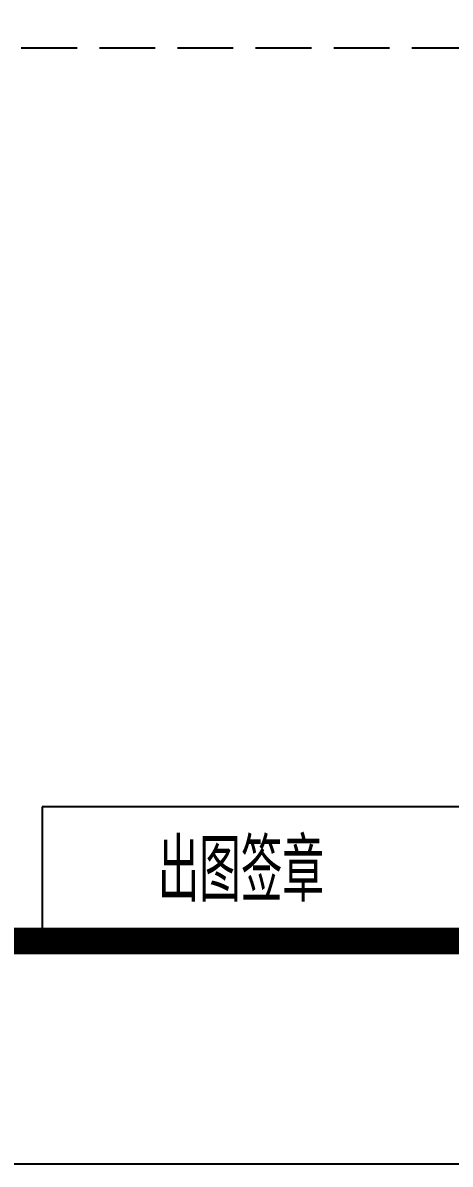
# Model space of a CAD drawing. Extents: x -2331248 to -1198620, y -977263 to -545844.
# Drawn here: x -2214633 to -2212719, y -765608 to -760495 of the extents above; entities that cross this region are included whole.
import ezdxf

# ---------------------------------------------------------------- set-up
doc = ezdxf.new("R2010")
doc.units = 0
doc.header["$LTSCALE"] = 1000
doc.header["$MEASUREMENT"] = 0
doc.linetypes.add('DASH', pattern=[0.35, 0.25, -0.1])
doc.layers.get('0').update_dxf_attribs({"linetype": 'CONTINUOUS'})
doc.layers.add('PUB_TITLE', color=4, linetype='CONTINUOUS')
doc.layers.add('t图框', color=222, linetype='CONTINUOUS')
doc.styles.add('房间名称', font='SIMPLEX', dxfattribs={"width": 0.7, "bigfont": '0HZTXT'})

# ---------------------------------------------------------------- blocks, each defined once
blk = doc.blocks.new('ASDDA')
at = {"layer": 't图框', "linetype": 'DASH'}
blk.add_line((-295865.6, 3065618.5), (-315865.6, 3065618.5), dxfattribs=at)
at = {"layer": 't图框', "linetype": 'DASH', "ltscale": 0.01}
for p, q in [((-295865.6, 3062218.5), (-297772.4, 3062218.5)), ((-297772.4, 3062218.5), (-297772.4, 3061618.5))]:
    blk.add_line(p, q, dxfattribs=at)
at = {"layer": 't图框'}
blk.add_line((-315865.6, 3061618.4), (-273365.6, 3061618.4), dxfattribs=at)
at = {"style": '房间名称', "width": 0.7}
blk.add_text('出图签章', height=280, dxfattribs=at).set_placement((-297254.2, 3061794.3))

msp = doc.modelspace()

# ---------------------------------------------------------------- linework, layer by layer
at = {"layer": 'PUB_TITLE'}
msp.add_lwpolyline([(-2273240.2, -765608.1), (-2273240.2, -706208.1), (-2189140.2, -706208.1), (-2189140.2, -765608.1)], close=True, dxfattribs=at)
at = {"layer": 'PUB_TITLE', "const_width": 120}
msp.add_lwpolyline([(-2270740.2, -707208.1), (-2190140.2, -707208.1), (-2190140.2, -764608.1), (-2270740.2, -764608.1)], close=True, dxfattribs=at)

# ---------------------------------------------------------------- block references
at = {"lineweight": -3, "xscale": 1.000013566343114, "yscale": 1.000013566634152, "zscale": 1.000013566083812}
msp.add_blockref('ASDDA', (-1916770.9, -3826268), dxfattribs=at)

doc.saveas('drawing.dxf')
